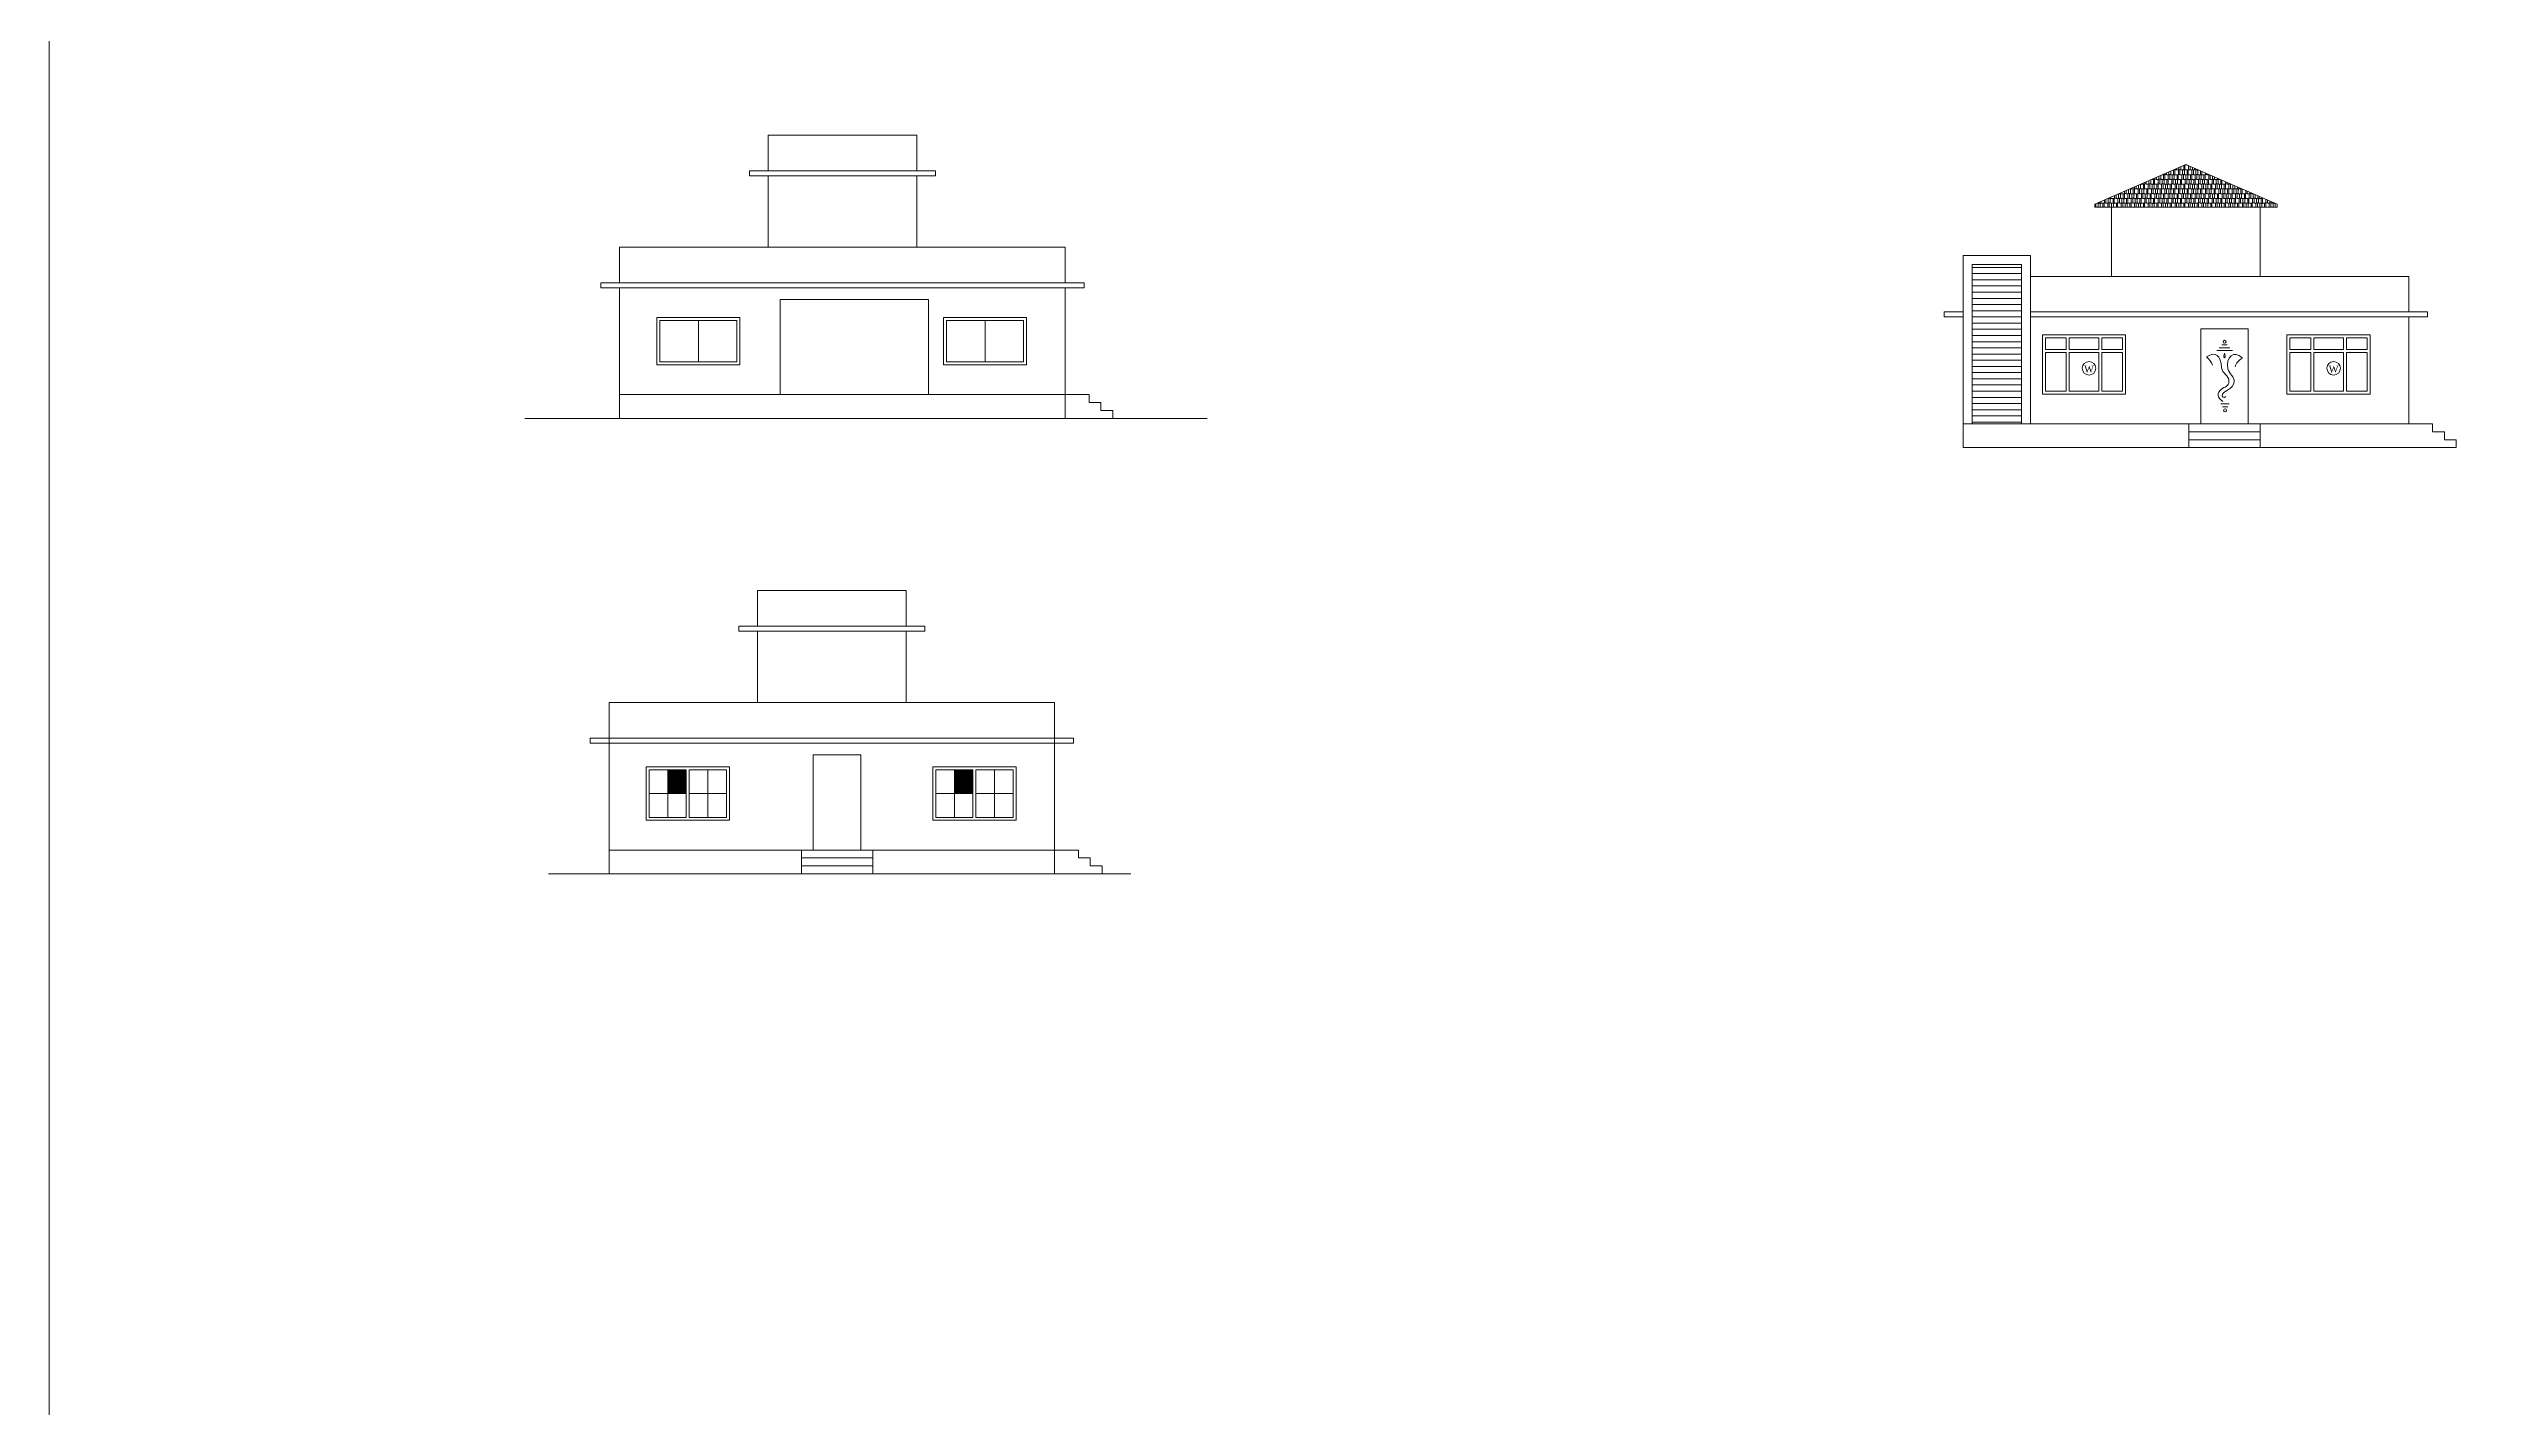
# Model space of a CAD drawing. Header units: inches. Extents: x 897 to 49934, y -34925 to -18564.
# Drawn here: x 23903 to 26377, y -31562 to -30190 of the extents above; entities that cross this region are included whole.
import ezdxf

# ---------------------------------------------------------------- set-up
doc = ezdxf.new("R2010")
doc.units = ezdxf.units.IN
doc.header["$LTSCALE"] = 35
doc.header["$MEASUREMENT"] = 0
for name, color, linetype, lineweight in [('HACTH', 8, 'Continuous', 13), ('SES-Access Road', 2, 'Continuous', 15), ('SES-DIMENSION', 142, 'Continuous', 13), ('SES-Elevation', 4, 'Continuous', 15), ('SES-HACTH', 8, 'Continuous', 13), ('SES-TEXT', 3, 'Continuous', 20), ('WINDOW FRAME', 3, 'Continuous', 15)]:
    doc.layers.add(name, color=color, linetype=linetype, lineweight=lineweight)
doc.layers.add('Layer 1', color=7, linetype='Continuous')
doc.styles.add('7 INCH', font='times.ttf', dxfattribs={"height": 7})

# ---------------------------------------------------------------- blocks, each defined once
blk = doc.blocks.new('w')
at = {"layer": 'SES-Elevation', "linetype": 'Continuous'}
blk.add_lwpolyline([(19209.8, -25311.3), (19293.8, -25311.3), (19293.8, -25251.3), (19209.8, -25251.3)], close=True, dxfattribs=at)
at = {"layer": 'SES-Elevation'}
blk.add_circle((19256.9, -25285.1), 6.83, dxfattribs=at)
at = {"layer": 'SES-HACTH', "linetype": 'Continuous'}
for p, q in [((19233.8, -25254.3), (19212.8, -25254.3)), ((19212.8, -25254.3), (19212.8, -25266.3)), ((19233.8, -25254.3), (19233.8, -25266.3)), ((19266.8, -25254.3), (19236.8, -25254.3)), ((19236.8, -25254.3), (19236.8, -25266.3)), ((19266.8, -25254.3), (19266.8, -25266.3)), ((19290.8, -25254.3), (19269.8, -25254.3)), ((19269.8, -25254.3), (19269.8, -25266.3)), ((19290.8, -25266.3), (19290.8, -25254.3)), ((19233.8, -25266.3), (19212.8, -25266.3)), ((19233.8, -25269.3), (19212.8, -25269.3)), ((19212.8, -25269.3), (19212.8, -25308.3)), ((19233.8, -25269.3), (19233.8, -25308.3)), ((19266.8, -25266.3), (19236.8, -25266.3)), ((19266.8, -25269.3), (19236.8, -25269.3)), ((19236.8, -25269.3), (19236.8, -25308.3)), ((19266.8, -25269.3), (19266.8, -25308.3)), ((19290.8, -25266.3), (19269.8, -25266.3)), ((19290.8, -25269.3), (19269.8, -25269.3)), ((19269.8, -25269.3), (19269.8, -25308.3)), ((19290.8, -25308.3), (19290.8, -25269.3)), ((19212.8, -25308.3), (19233.8, -25308.3)), ((19236.8, -25308.3), (19266.8, -25308.3)), ((19269.8, -25308.3), (19290.8, -25308.3))]:
    blk.add_line(p, q, dxfattribs=at)
at = {"layer": 'SES-TEXT', "ltscale": 2, "style": '7 INCH'}
blk.add_text('W', height=7, dxfattribs=at).set_placement((19251.9, -25289.4))

msp = doc.modelspace()

# ---------------------------------------------------------------- hatches: boundary and pattern name
at = {"layer": 'HACTH', "transparency": 33554483}
h = msp.add_hatch(dxfattribs=at)
h.set_pattern_fill('AR-RSHKE', color=1, scale=0.4)
h.set_pattern_definition([(0, (-2746.3774, -13848.5), (10.2, 4.8), [2.4, -2, 2.8, -1.2, 3.6, -1.6]), (0, (-2743.9774, -13848.3), (10.2, 4.8), [2, -7.6, 1.6, -2.4]), (0, (-2739.1774, -13848.8), (10.2, 4.8), [1.2, -12.4]), (90, (-2746.3774, -13848.5), (-3.4, 4.8), [4.6, -14.6]), (90, (-2743.9774, -13848.5), (-3.4, 4.8), [4.5, -14.7]), (90, (-2741.9774, -13848.5), (-3.4, 4.8), [4.2, -15]), (90, (-2739.1774, -13848.8), (-3.4, 4.8), [4.6, -14.6]), (90, (-2737.9774, -13848.8), (-3.4, 4.8), [4.6, -14.6]), (90, (-2734.3774, -13848.5), (-3.4, 4.8), [4.4, -14.8])])
h.paths.add_polyline_path([(26061, -30307), (25969, -30347.13), (25969, -30350.17), (26153, -30350.17), (26153, -30347.13)])
h = msp.add_hatch(dxfattribs=at)
h.set_pattern_fill('ANSI31', color=256, scale=50, angle=135)
h.set_pattern_definition([(180, (-2746.3774, -13848.5), (-4e-16, -6.25), [])])
h.paths.add_polyline_path([(25895.12, -30408), (25845, -30408), (25845, -30461), (25845, -30569), (25895.12, -30569)])
h = msp.add_hatch(color=256, dxfattribs=at)
h.dxf.hatch_style = 1
h.set_gradient(color1=(41, 49, 137), color2=(69, 84, 165), name='INVSPHERICAL')
h.paths.add_polyline_path([(24546.57, -30918.5), (24527.82, -30918.5), (24527.82, -30942.5), (24546.57, -30942.5)])
h = msp.add_hatch(color=256, dxfattribs=at)
h.dxf.hatch_style = 1
h.set_gradient(color1=(41, 49, 137), color2=(69, 84, 165), name='INVSPHERICAL')
h.paths.add_polyline_path([(24836.07, -30918.5), (24817.32, -30918.5), (24817.32, -30942.5), (24836.07, -30942.5)])

# ---------------------------------------------------------------- linework, layer by layer
at = {"layer": 'Layer 1', "lineweight": 9}
msp.add_lwpolyline([(26076, -30569), (26124, -30569), (26124, -30473), (26076, -30473), (26076, -30569)], close=True, dxfattribs=at)
for centre, ratio in [((26100, -30486.08), 0.999958), ((26100.56, -30555.37), 0.9999633)]:
    msp.add_ellipse(centre, major_axis=(0, 1.5), ratio=ratio, dxfattribs=at)
for points, knots in [([(26087.73, -30509.81), (26086.75, -30506.51), (26084.89, -30503.65), (26081.9, -30501.35), (26081.9, -30501.35), (26091.46, -30495.17), (26096.11, -30499.86), (26097.07, -30512.54), (26097.07, -30512.54), (26097.53, -30517.64), (26104.62, -30520.37), (26104.52, -30525.97), (26104.52, -30525.97), (26104.41, -30531.57), (26099.72, -30531.59), (26097.07, -30533.84), (26097.07, -30533.84), (26092.05, -30537.85), (26092.52, -30542.7), (26098.38, -30546.3)], [0, 0, 0, 0, 0.1666667, 0.1666667, 0.1666667, 0.1666667, 0.3333333, 0.3333333, 0.3333333, 0.3333333, 0.5, 0.5, 0.5, 0.5, 0.6666667, 0.6666667, 0.6666667, 0.6666667, 1, 1, 1, 1]), ([(26110.73, -30511.54), (26111.83, -30507.41), (26114.44, -30504.58), (26118.1, -30502.67), (26118.1, -30502.67), (26109.14, -30493.53), (26101.17, -30502.11), (26103.38, -30513.4), (26103.38, -30513.4), (26104.35, -30518.28), (26110.37, -30521.43), (26109.66, -30526.6), (26109.66, -30526.6), (26108.67, -30533.85), (26099.6, -30535.58), (26097.86, -30539.03), (26097.86, -30539.03), (26096.8, -30541.09), (26099.69, -30543.86), (26101.19, -30541.5)], [0, 0, 0, 0, 0.1666667, 0.1666667, 0.1666667, 0.1666667, 0.3333333, 0.3333333, 0.3333333, 0.3333333, 0.5, 0.5, 0.5, 0.5, 0.6666667, 0.6666667, 0.6666667, 0.6666667, 1, 1, 1, 1]), ([(26100, -30497.59), (26100, -30499.2), (26101.77, -30501.33), (26100, -30502.42), (26100, -30502.42), (26098.23, -30501.33), (26100, -30499.2), (26100, -30497.59)], [0, 0, 0, 0, 0.3333333, 0.3333333, 0.3333333, 0.3333333, 1, 1, 1, 1])]:
    msp.add_open_spline(points, degree=3, knots=knots, dxfattribs=at)
for points in [[(26092.1, -30495.08), (26092.1, -30495.08), (26107.9, -30495.08), (26107.9, -30495.08)], [(26094.72, -30492.2), (26094.72, -30492.2), (26105.26, -30492.2), (26105.26, -30492.2)], [(26097.37, -30489.32), (26097.37, -30489.32), (26102.63, -30489.32), (26102.63, -30489.32)], [(26096.35, -30548.79), (26096.35, -30548.79), (26104.78, -30548.79), (26104.78, -30548.79)], [(26097.93, -30551.91), (26097.93, -30551.91), (26103.2, -30551.91), (26103.2, -30551.91)]]:
    msp.add_open_spline(points, degree=3, dxfattribs=at)
at = {"layer": 'SES-Access Road'}
msp.add_lwpolyline([(23903, -28818.5), (32541.5, -28818.5), (32541.5, -34925), (23903, -34925)], close=True, dxfattribs=at)
at = {"layer": 'SES-DIMENSION'}
for p, q in [((25969, -30350.17), (25969, -30347.13)), ((25986, -30350.17), (25986, -30420)), ((26136, -30350.17), (26136, -30420)), ((25836, -30399), (25836, -30593)), ((25836, -30399), (25904.12, -30399)), ((25845, -30408), (25845, -30569)), ((25845, -30408), (25895.12, -30408)), ((25904.12, -30420), (26286, -30420)), ((26286, -30420), (26286, -30456)), ((25817, -30456), (25836, -30456)), ((25817, -30461), (25817, -30456)), ((25904.12, -30456), (26305, -30456)), ((26305, -30461), (26305, -30456)), ((25817, -30461), (25836, -30461)), ((25904.12, -30461), (26305, -30461)), ((26286, -30461), (26286, -30569)), ((25836, -30569), (26310, -30569)), ((26064, -30593), (26064, -30569)), ((26064, -30577), (26136, -30577)), ((26136, -30593), (26136, -30569)), ((26334, -30593), (25836, -30593)), ((26064, -30585), (26136, -30585))]:
    msp.add_line(p, q, dxfattribs=at)
for points in [[(25969, -30347.13), (26061, -30307), (26153, -30347.13)], [(25969, -30350.17), (26153, -30350.17), (26153, -30347.13)], [(25904.12, -30399), (25904.12, -30569)], [(25895.12, -30408), (25895.12, -30569)], [(26334, -30593), (26334, -30585), (26322, -30585), (26322, -30577), (26310, -30577), (26310, -30569), (26286, -30569)]]:
    msp.add_lwpolyline(points, dxfattribs=at)
at = {"layer": 'SES-Elevation'}
for p, q in [((24629.29, -30277.5), (24629.29, -30313.5)), ((24629.29, -30277.5), (24779.29, -30277.5)), ((24779.29, -30277.5), (24779.29, -30313.5)), ((24610.29, -30313.5), (24610.29, -30318.5)), ((24610.29, -30313.5), (24798.29, -30313.5)), ((24610.29, -30318.5), (24798.29, -30318.5)), ((24629.29, -30318.5), (24629.29, -30390.5)), ((24779.29, -30318.5), (24779.29, -30390.5)), ((24798.29, -30318.5), (24798.29, -30313.5)), ((24479.29, -30390.5), (24479.29, -30426.5)), ((24479.29, -30390.5), (24929.29, -30390.5)), ((24929.29, -30390.5), (24929.29, -30426.5)), ((24460.29, -30426.5), (24948.29, -30426.5)), ((24460.29, -30426.5), (24460.29, -30431.5)), ((24460.29, -30431.5), (24948.29, -30431.5)), ((24479.29, -30431.5), (24479.29, -30563.5)), ((24929.29, -30431.5), (24929.29, -30563.5)), ((24948.29, -30426.5), (24948.29, -30431.5)), ((24641.29, -30443.5), (24641.29, -30539.5)), ((24641.29, -30443.5), (24791.29, -30443.5)), ((24791.29, -30443.5), (24791.29, -30539.5)), ((24516.79, -30461.5), (24516.79, -30509.5)), ((24516.79, -30461.5), (24600.79, -30461.5)), ((24519.79, -30464.5), (24597.79, -30464.5)), ((24519.79, -30464.5), (24519.79, -30506.5)), ((24558.79, -30464.5), (24558.79, -30506.5)), ((24597.79, -30506.5), (24597.79, -30464.5)), ((24600.79, -30509.5), (24600.79, -30461.5)), ((24806.29, -30461.5), (24890.29, -30461.5)), ((24806.29, -30461.5), (24806.29, -30509.5)), ((24809.29, -30464.5), (24887.29, -30464.5)), ((24809.29, -30464.5), (24809.29, -30506.5)), ((24848.29, -30464.5), (24848.29, -30506.5)), ((24887.29, -30506.5), (24887.29, -30464.5)), ((24890.29, -30509.5), (24890.29, -30461.5)), ((24519.79, -30506.5), (24597.79, -30506.5)), ((24809.29, -30506.5), (24887.29, -30506.5)), ((24516.79, -30509.5), (24600.79, -30509.5)), ((24806.29, -30509.5), (24890.29, -30509.5)), ((24479.29, -30539.5), (24953.29, -30539.5)), ((24383.5, -30563.5), (25072.5, -30563.5)), ((24618.57, -30737.5), (24768.57, -30737.5)), ((24599.57, -30773.5), (24599.57, -30778.5)), ((24599.57, -30773.5), (24787.57, -30773.5)), ((24599.57, -30778.5), (24787.57, -30778.5)), ((24618.57, -30778.5), (24618.57, -30850.5)), ((24468.57, -30850.5), (24468.57, -31023.5)), ((24468.57, -30850.5), (24918.57, -30850.5)), ((24918.57, -30850.5), (24918.57, -31023.5)), ((24449.57, -30886.5), (24937.57, -30886.5)), ((24449.57, -30891.5), (24449.57, -30886.5)), ((24449.57, -30891.5), (24937.57, -30891.5)), ((24937.57, -30886.5), (24937.57, -30891.5)), ((24674.87, -30903.5), (24674.87, -30999.5)), ((24674.87, -30903.5), (24722.87, -30903.5)), ((24722.87, -30903.5), (24722.87, -30999.5)), ((24795.57, -30915.5), (24795.57, -30969.5)), ((24795.57, -30915.5), (24879.57, -30915.5)), ((24795.57, -30969.5), (24879.57, -30969.5)), ((24468.57, -30999.5), (24942.57, -30999.5)), ((24407.5, -31023.5), (24995.5, -31023.5)), ((24662.87, -31007.5), (24734.87, -31007.5)), ((24662.87, -31015.5), (24734.87, -31015.5))]:
    msp.add_line(p, q, dxfattribs=at)
for points in [[(24977.29, -30563.5), (24977.29, -30555.5), (24965.29, -30555.5), (24965.29, -30547.5), (24953.29, -30547.5), (24953.29, -30539.5), (24939, -30539.5)], [(24618.57, -30773.5), (24618.57, -30737.5)], [(24768.57, -30773.5), (24768.57, -30737.5)], [(24768.57, -30778.5), (24768.57, -30850.5)], [(24787.57, -30778.5), (24787.57, -30773.5)], [(24662.87, -30999.5), (24662.87, -31023.5)], [(24734.87, -30999.5), (24734.87, -31023.5)], [(24966.57, -31023.5), (24966.57, -31015.5), (24954.57, -31015.5), (24954.57, -31007.5), (24942.57, -31007.5), (24942.57, -30999.5), (24918.57, -30999.5)]]:
    msp.add_lwpolyline(points, dxfattribs=at)
at = {"layer": 'WINDOW FRAME'}
for p, q in [((24506.07, -30915.5), (24506.07, -30969.5)), ((24506.07, -30915.5), (24590.07, -30915.5)), ((24509.07, -30918.5), (24546.57, -30918.5)), ((24509.07, -30918.5), (24509.07, -30966.5)), ((24546.57, -30918.5), (24546.57, -30966.5)), ((24549.57, -30918.5), (24549.57, -30966.5)), ((24549.57, -30918.5), (24587.07, -30918.5)), ((24587.07, -30918.5), (24587.07, -30966.5)), ((24590.07, -30915.5), (24590.07, -30969.5)), ((24798.57, -30918.5), (24836.07, -30918.5)), ((24798.57, -30918.5), (24798.57, -30966.5)), ((24836.07, -30918.5), (24836.07, -30966.5)), ((24839.07, -30918.5), (24876.57, -30918.5)), ((24839.07, -30918.5), (24839.07, -30966.5)), ((24876.57, -30918.5), (24876.57, -30966.5)), ((24879.57, -30915.5), (24879.57, -30969.5)), ((24506.07, -30969.5), (24590.07, -30969.5)), ((24509.07, -30966.5), (24546.57, -30966.5)), ((24549.57, -30966.5), (24587.07, -30966.5)), ((24798.57, -30966.5), (24836.07, -30966.5)), ((24839.07, -30966.5), (24876.57, -30966.5))]:
    msp.add_line(p, q, dxfattribs=at)
for points in [[(24527.82, -30918.5), (24527.82, -30966.5)], [(24568.32, -30918.5), (24568.32, -30966.5)], [(24817.32, -30918.5), (24817.32, -30966.5)], [(24857.82, -30918.5), (24857.82, -30966.5)], [(24546.57, -30942.5), (24509.07, -30942.5)], [(24587.07, -30942.5), (24549.57, -30942.5)], [(24836.07, -30942.5), (24798.57, -30942.5)], [(24876.57, -30942.5), (24839.07, -30942.5)]]:
    msp.add_lwpolyline(points, dxfattribs=at)

# ---------------------------------------------------------------- block references
at = {"layer": 'SES-HACTH', "linetype": 'ByBlock'}
for p in [(6706.25, -5227.74), (6953.25, -5227.74)]:
    msp.add_blockref('w', p, dxfattribs=at)

doc.saveas('drawing.dxf')
